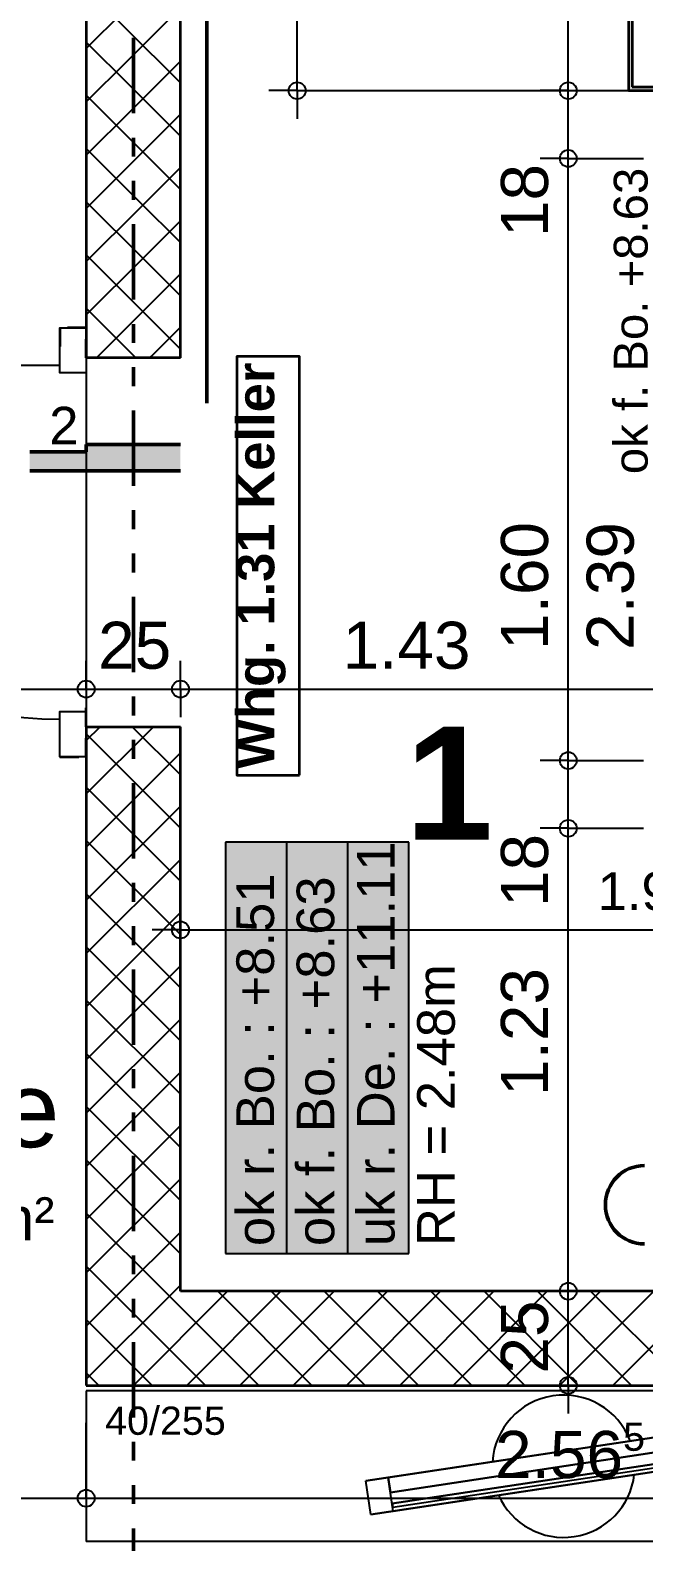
# Model space of a CAD drawing. Header units: centimetres. Extents: x 0.3 to 84.3, y 0.3 to 59.7.
# Drawn here: x 41.48 to 44.74, y 27.46 to 35.5 of the extents above; entities that cross this region are included whole.
import ezdxf

# ---------------------------------------------------------------- set-up
doc = ezdxf.new("R2010")
doc.units = ezdxf.units.CM
for name, pattern in [('AUSGEZOGEN', [0]), ('LINIE_23', [0.79, 0.4, -0.13, 0, -0.13, 0, -0.13]), ('PUNKT', [6.35, 0, -6.35]), ('RAND', [44.45, 12.7, -6.35, 12.7, -6.35, 0, -6.35]), ('STRICHPUNKT', [25.4, 12.7, -6.35, 0, -6.35]), ('VERDECKT', [9.525, 6.35, -3.175])]:
    doc.linetypes.add(name, pattern=pattern)
for name, color, linetype, lineweight in [('Bauachsen grob', 7, 'RAND', 25), ('Bodenplatte', 7, 'AUSGEZOGEN', 35), ('Daemmung', 7, 'AUSGEZOGEN', 35), ('Raumbezeichnung', 7, 'AUSGEZOGEN', 35), ('Schnittbegrenzung', 7, 'AUSGEZOGEN', 25), ('Text Koten', 7, 'AUSGEZOGEN', 50), ('Text Werkplan Ausfuehrung', 7, 'AUSGEZOGEN', 50), ('Tuerschwelle', 7, 'AUSGEZOGEN', 50), ('Tuerzarge', 7, 'AUSGEZOGEN', 25), ('Vermassung Bodenplatte', 180, 'VERDECKT', 50), ('Vermassung Decke', 180, 'VERDECKT', 50), ('Wand Beton bewehrt', 7, 'AUSGEZOGEN', 35), ('Werkplan- Ausfuehrungsmasse', 7, 'AUSGEZOGEN', 25)]:
    doc.layers.add(name, color=color, linetype=linetype, lineweight=lineweight)
doc.layers.add('Moebel', color=7, linetype='AUSGEZOGEN', lineweight=25, true_color=0xababab)
doc.styles.add('ARIAL', font='ARIAL.TTF')

msp = doc.modelspace()

# ---------------------------------------------------------------- hatches: boundary and pattern name
at = {"layer": 'Daemmung', "linetype": 'PUNKT', "lineweight": 35}
msp.add_hatch(color=254, dxfattribs=at).paths.add_polyline_path([(46.6313, 37.614), (46.6197, 37.634), (44.66, 37.634), (44.66, 35.174), (45.24, 35.174), (45.24, 35.194), (44.68, 35.194), (44.68, 37.614)])
at = {"layer": 'Text Koten', "linetype": 'AUSGEZOGEN', "lineweight": 25, "true_color": 0xf1f1f1}
msp.add_hatch(color=7, dxfattribs=at).paths.add_polyline_path([(42.52, 28.994), (43.4933, 28.994), (43.4933, 31.1807), (42.52, 31.1807)])
at = {"layer": 'Tuerschwelle', "linetype": 'AUSGEZOGEN', "lineweight": 50, "true_color": 0x575757}
msp.add_hatch(color=251, dxfattribs=at).paths.add_polyline_path([(42.28, 33.294), (41.78, 33.294), (41.78, 33.254), (41.48, 33.254), (41.48, 33.154), (42.28, 33.154)])

# ---------------------------------------------------------------- linework, layer by layer
at = {"layer": 'Bauachsen grob', "color": 32, "linetype": 'LINIE_23', "lineweight": 50, "true_color": 0xc36e14}
msp.add_line((42.03, 1.394), (42.03, 57.974), dxfattribs=at)
at = {"layer": 'Bodenplatte', "color": 92, "linetype": 'VERDECKT', "lineweight": 35, "true_color": 0x00c600}
for p, q in [((44.66, 37.634), (44.66, 35.174)), ((44.66, 35.174), (45.14, 35.174))]:
    msp.add_line(p, q, dxfattribs=at)
at = {"layer": 'Daemmung', "color": 240, "linetype": 'VERDECKT', "lineweight": 35}
for p, q in [((44.68, 37.614), (44.68, 35.194)), ((44.68, 35.194), (45.24, 35.194))]:
    msp.add_line(p, q, dxfattribs=at)
at = {"layer": 'Moebel', "color": 253, "linetype": 'AUSGEZOGEN', "lineweight": 25, "true_color": 0xababab}
for p, q in [((41.78, 28.264), (41.78, 27.464)), ((46.88, 28.264), (41.78, 28.264)), ((43.2648, 27.786), (45.3412, 28.1002)), ((45.3412, 28.1002), (43.2648, 27.786)), ((43.3835, 27.804), (45.2226, 28.0822)), ((45.2226, 28.0822), (43.3835, 27.804)), ((45.2226, 28.0822), (43.3835, 27.804)), ((45.2226, 28.0822), (43.3835, 27.804)), ((43.3955, 27.7249), (45.2345, 28.0031)), ((45.2345, 28.0031), (43.3955, 27.7249)), ((45.3681, 27.9222), (43.2918, 27.608)), ((43.2918, 27.608), (45.3681, 27.9222)), ((45.2435, 27.9438), (43.4044, 27.6655)), ((43.4044, 27.6655), (45.2435, 27.9438)), ((43.4074, 27.6458), (45.2465, 27.924)), ((43.4074, 27.6458), (45.2465, 27.924)), ((45.2495, 27.9042), (43.4104, 27.626)), ((43.4104, 27.626), (45.2495, 27.9042)), ((43.3835, 27.804), (43.3835, 27.804)), ((43.4104, 27.626), (43.3835, 27.804)), ((43.4104, 27.626), (43.3835, 27.804)), ((43.3835, 27.804), (43.3955, 27.7249)), ((43.3835, 27.804), (43.3835, 27.804)), ((43.3835, 27.804), (43.3955, 27.7249)), ((43.2918, 27.608), (43.2648, 27.786)), ((43.2918, 27.608), (43.2648, 27.786)), ((43.2648, 27.786), (43.2648, 27.786)), ((43.3955, 27.7249), (43.3955, 27.7249)), ((43.4044, 27.6655), (43.4074, 27.6458)), ((43.4044, 27.6655), (43.4044, 27.6655)), ((43.4044, 27.6655), (43.4074, 27.6458)), ((43.4074, 27.6458), (43.4074, 27.6458)), ((43.2918, 27.608), (43.2918, 27.608)), ((43.4104, 27.626), (43.4104, 27.626)), ((46.88, 27.464), (41.78, 27.464))]:
    msp.add_line(p, q, dxfattribs=at)
for radius, start, end in [(0.3787, 20.79798, 176.40944), (0.3781, 203.94003, 353.26739)]:
    msp.add_arc((44.315, 27.864), radius, start, end, dxfattribs=at)
at = {"layer": 'Raumbezeichnung', "color": 7, "linetype": 'AUSGEZOGEN', "lineweight": 35}
msp.add_lwpolyline([(42.9133, 31.5372), (42.9133, 33.7621), (42.58, 33.7621), (42.58, 31.5372), (42.9133, 31.5372)], dxfattribs=at)
at = {"layer": 'Schnittbegrenzung', "color": 14, "linetype": 'STRICHPUNKT', "lineweight": 50, "true_color": 0xb20000}
for p, q in [((42.42, 46.214), (42.42, 22.214)), ((21.7, 34.494), (72.516, 34.494))]:
    msp.add_line(p, q, dxfattribs=at)
at = {"layer": 'Text Koten', "color": 7, "linetype": 'AUSGEZOGEN', "lineweight": 25}
for p, q in [((42.52, 31.1807), (42.52, 28.994)), ((43.4933, 31.1807), (42.52, 31.1807)), ((42.8444, 28.994), (42.8444, 31.1807)), ((43.1689, 28.994), (43.1689, 31.1807)), ((43.4933, 28.994), (43.4933, 31.1807)), ((42.52, 28.994), (43.4933, 28.994))]:
    msp.add_line(p, q, dxfattribs=at)
at = {"layer": 'Text Werkplan Ausfuehrung', "color": 240, "linetype": 'AUSGEZOGEN', "lineweight": 50}
msp.add_arc((44.745, 29.2536), 0.2083, 90, 270, dxfattribs=at)
at = {"layer": 'Tuerschwelle', "color": 7, "linetype": 'AUSGEZOGEN', "lineweight": 50}
for p, q in [((41.48, 33.254), (41.78, 33.254)), ((41.78, 33.254), (41.78, 33.294)), ((41.78, 33.294), (42.28, 33.294)), ((42.28, 33.154), (41.48, 33.154))]:
    msp.add_line(p, q, dxfattribs=at)
at = {"layer": 'Tuerzarge', "color": 7, "linetype": 'AUSGEZOGEN', "lineweight": 25}
msp.add_line((41.64, 33.714), (39.76, 33.714), dxfattribs=at)
for points in [[(41.78, 33.914), (41.78, 33.674), (41.64, 33.674), (41.64, 33.914), (41.78, 33.914)], [(41.78, 31.874), (41.78, 31.634), (41.64, 31.634), (41.64, 31.874), (41.78, 31.874)]]:
    msp.add_lwpolyline(points, dxfattribs=at)
msp.add_arc((41.64, 33.714), 1.88, 180, 270, dxfattribs=at)
at = {"layer": 'Vermassung Bodenplatte', "color": 92, "linetype": 'AUSGEZOGEN', "lineweight": 25, "true_color": 0x00c600}
for q in [(42.9, 37.634), (42.75, 35.174), (43.05, 35.174), (44.58, 35.174), (42.9, 35.024)]:
    msp.add_line((42.9, 35.174), q, dxfattribs=at)
msp.add_circle((42.9, 35.174), 0.045, dxfattribs=at)
at = {"layer": 'Vermassung Decke', "color": 92, "linetype": 'AUSGEZOGEN', "lineweight": 25, "true_color": 0x00c600}
for q in [(42.28, 30.864), (42.13, 30.714), (42.28, 30.564), (42.28, 30.714)]:
    msp.add_line((42.28, 30.714), q, dxfattribs=at)
msp.add_lwpolyline([(42.28, 30.714), (44.2663, 30.714), (44.2663, 30.714), (46.22, 30.714)], dxfattribs=at)
msp.add_circle((42.28, 30.714), 0.045, dxfattribs=at)
at = {"layer": 'Wand Beton bewehrt', "color": 7, "linetype": 'AUSGEZOGEN', "lineweight": 35}
for p, q in [((42.28, 33.754), (42.28, 37.634)), ((41.78, 36.894), (41.78, 33.754)), ((42.28, 33.754), (41.78, 33.754)), ((41.78, 31.794), (42.28, 31.794)), ((41.78, 31.794), (41.78, 28.794)), ((42.28, 28.794), (42.28, 31.794)), ((41.78, 28.794), (41.78, 28.294)), ((51.62, 28.794), (42.28, 28.794)), ((41.78, 28.294), (46.91, 28.294))]:
    msp.add_line(p, q, dxfattribs=at)
at = {"layer": 'Wand Beton bewehrt', "color": 7, "linetype": 'AUSGEZOGEN', "lineweight": 25}
for p, q in [((41.78, 34.0181), (42.0441, 33.754)), ((41.78, 33.754), (41.78, 31.794)), ((41.78, 31.4374), (42.1366, 31.794)), ((41.78, 31.7202), (41.8538, 31.794)), ((41.78, 31.7554), (42.28, 31.2554)), ((42.0242, 31.794), (42.28, 31.5382)), ((41.78, 31.1545), (42.28, 31.6545)), ((41.78, 31.4725), (42.28, 30.9725)), ((41.78, 30.8717), (42.28, 31.3717)), ((41.78, 31.1897), (42.28, 30.6897)), ((41.78, 30.5888), (42.28, 31.0888)), ((41.78, 30.9068), (42.28, 30.4068)), ((41.78, 30.306), (42.28, 30.806)), ((41.78, 30.624), (42.28, 30.124)), ((41.78, 30.0231), (42.28, 30.5231)), ((41.78, 30.3412), (42.28, 29.8412)), ((41.78, 29.7403), (42.28, 30.2403)), ((41.78, 30.0583), (42.28, 29.5583)), ((41.78, 29.4575), (42.28, 29.9575)), ((41.78, 29.7755), (42.28, 29.2755)), ((41.78, 29.1746), (42.28, 29.6746)), ((41.78, 29.4926), (42.28, 28.9926)), ((41.78, 28.8918), (42.28, 29.3918)), ((41.78, 29.2098), (42.1958, 28.794)), ((41.9651, 28.794), (42.28, 29.1089)), ((41.78, 28.9269), (41.9129, 28.794)), ((41.78, 28.6089), (41.9651, 28.794)), ((41.78, 28.3261), (42.2479, 28.794)), ((42.4129, 28.294), (41.9129, 28.794)), ((42.0308, 28.294), (42.5308, 28.794)), ((42.6958, 28.294), (42.1958, 28.794)), ((42.2479, 28.794), (42.28, 28.8261)), ((42.3136, 28.294), (42.8136, 28.794)), ((42.9786, 28.294), (42.4786, 28.794)), ((42.5964, 28.294), (43.0964, 28.794)), ((43.2615, 28.294), (42.7615, 28.794)), ((42.8793, 28.294), (43.3793, 28.794)), ((43.5443, 28.294), (43.0443, 28.794)), ((43.1621, 28.294), (43.6621, 28.794)), ((43.8272, 28.294), (43.3272, 28.794)), ((43.445, 28.294), (43.945, 28.794)), ((44.11, 28.294), (43.61, 28.794)), ((43.7278, 28.294), (44.2278, 28.794)), ((44.3928, 28.294), (43.8928, 28.794)), ((44.0107, 28.294), (44.5107, 28.794)), ((44.6757, 28.294), (44.1757, 28.794)), ((44.2935, 28.294), (44.7935, 28.794)), ((44.9585, 28.294), (44.4585, 28.794)), ((44.5763, 28.294), (45.0763, 28.794)), ((42.1301, 28.294), (41.78, 28.6441)), ((41.8473, 28.294), (41.78, 28.3613))]:
    msp.add_line(p, q, dxfattribs=at)
at = {"layer": 'Wand Beton bewehrt', "color": 180, "linetype": 'PUNKT', "lineweight": 35}
for p, q in [((41.64, 33.914), (41.64, 31.634)), ((41.78, 33.914), (41.64, 33.914)), ((41.78, 33.754), (41.78, 33.914)), ((41.78, 31.794), (41.78, 33.754)), ((41.78, 31.634), (41.78, 31.794)), ((41.64, 31.634), (41.78, 31.634))]:
    msp.add_line(p, q, dxfattribs=at)
at = {"layer": 'Wand Beton bewehrt', "color": 7, "linetype": 'AUSGEZOGEN', "lineweight": 25}
for points in [[(41.78, 35.3972), (41.9801, 35.5972), (41.9801, 35.5972), (42.28, 35.8972)], [(41.78, 35.7152), (41.9871, 35.5081), (41.9871, 35.5081), (42.28, 35.2152)], [(41.78, 35.1143), (42.0007, 35.335), (42.0007, 35.335), (42.28, 35.6143)], [(41.78, 35.4323), (42.0113, 35.201), (42.0113, 35.201), (42.28, 34.9323)], [(41.78, 34.8315), (42.0214, 35.0729), (42.0214, 35.0729), (42.28, 35.3315)], [(41.78, 35.1495), (42.0355, 34.894), (42.0355, 34.894), (42.28, 34.6495)], [(41.78, 34.5486), (42.0421, 34.8107), (42.0421, 34.8107), (42.28, 35.0486)], [(41.78, 34.8666), (42.0597, 34.5869), (42.0597, 34.5869), (42.28, 34.3666)], [(41.78, 34.2658), (42.0628, 34.5485), (42.0628, 34.5485), (42.28, 34.7658)], [(41.78, 34.5838), (42.084, 34.2798), (42.084, 34.2798), (42.28, 34.0838)], [(41.78, 33.9829), (42.0834, 34.2864), (42.0834, 34.2864), (42.28, 34.4829)], [(41.78, 34.301), (42.1082, 33.9728), (42.1082, 33.9728), (42.28, 33.801)], [(41.8339, 33.754), (42.1041, 34.0242), (42.1041, 34.0242), (42.28, 34.2001)], [(42.1167, 33.754), (42.1248, 33.762), (42.1248, 33.762), (42.28, 33.9173)]]:
    msp.add_lwpolyline(points, dxfattribs=at)
at = {"layer": 'Werkplan- Ausfuehrungsmasse', "color": 7, "linetype": 'AUSGEZOGEN', "lineweight": 25}
for p, q in [((44.34, 35.174), (44.34, 37.634)), ((44.34, 35.174), (44.19, 35.174)), ((44.34, 35.174), (44.49, 35.174)), ((44.34, 35.174), (44.68, 35.174)), ((44.34, 34.814), (44.34, 35.174)), ((44.34, 34.814), (44.19, 34.814)), ((44.34, 34.814), (44.49, 34.814)), ((44.34, 34.814), (44.74, 34.814)), ((44.34, 31.614), (44.34, 34.814)), ((41.78, 31.994), (41.78, 32.144)), ((42.28, 31.994), (42.28, 32.144)), ((39.32, 31.994), (41.78, 31.994)), ((41.78, 31.994), (41.78, 31.844)), ((41.78, 31.994), (41.78, 31.994)), ((41.78, 31.994), (42.28, 31.994)), ((42.28, 31.994), (42.28, 31.844)), ((42.28, 31.994), (42.28, 31.994)), ((42.28, 31.994), (45.14, 31.994)), ((44.34, 31.614), (44.19, 31.614)), ((44.34, 31.614), (44.49, 31.614)), ((44.34, 31.254), (44.34, 31.614)), ((44.34, 31.254), (44.19, 31.254)), ((44.34, 31.254), (44.49, 31.254)), ((44.34, 28.794), (44.19, 28.794)), ((44.34, 28.794), (44.49, 28.794)), ((44.34, 28.794), (44.34, 28.794)), ((44.34, 28.294), (44.34, 28.794)), ((44.34, 28.294), (44.19, 28.294)), ((44.34, 28.294), (44.49, 28.294)), ((44.34, 28.294), (44.34, 28.294)), ((44.34, 28.294), (44.34, 28.144)), ((41.78, 27.694), (41.78, 27.844)), ((39.32, 27.694), (41.78, 27.694)), ((41.78, 27.694), (41.78, 27.544)), ((41.78, 27.694), (46.91, 27.694))]:
    msp.add_line(p, q, dxfattribs=at)
for points in [[(44.34, 31.614), (44.6678, 31.614), (44.6678, 31.614), (44.74, 31.614)], [(44.34, 31.254), (44.6251, 31.254), (44.6251, 31.254), (44.74, 31.254)], [(44.34, 28.794), (44.34, 28.9704), (44.34, 28.9704), (44.34, 31.254)], [(41.78, 27.694), (41.78, 27.7615), (41.78, 27.7615), (41.78, 27.7637), (41.78, 27.7637), (41.78, 27.7645), (41.78, 27.7645), (41.78, 27.7651), (41.78, 27.7651), (41.78, 27.7715), (41.78, 27.7715), (41.78, 27.7715), (41.78, 27.7715), (41.78, 27.7715), (41.78, 27.7715), (41.78, 28.094)]]:
    msp.add_lwpolyline(points, dxfattribs=at)
for centre in [(44.34, 35.174), (44.34, 34.814), (41.78, 31.994), (42.28, 31.994), (44.34, 31.614), (44.34, 31.254), (44.34, 28.794), (44.34, 28.294), (41.78, 27.694)]:
    msp.add_circle(centre, 0.045, dxfattribs=at)

# ---------------------------------------------------------------- texts
at = {"layer": 'Moebel', "color": 253, "linetype": 'AUSGEZOGEN', "lineweight": 25, "true_color": 0xababab, "insert": (41.88, 28.029), "char_height": 0.15, "width": 0.075, "attachment_point": 7, "style": 'ARIAL'}
msp.add_mtext('40/255', dxfattribs=at)
at = {"layer": 'Raumbezeichnung', "color": 7, "linetype": 'AUSGEZOGEN', "lineweight": 35, "insert": (42.84, 31.5705), "char_height": 0.2, "width": 0.1, "attachment_point": 7, "rotation": 90, "style": 'ARIAL'}
msp.add_mtext('\\fArial|i0|b1|c0|p0;Whg.\\~1.31\\~Keller', dxfattribs=at)
at = {"layer": 'Raumbezeichnung', "color": 7, "linetype": 'AUSGEZOGEN', "lineweight": 100, "insert": (43.475, 31.194), "char_height": 0.6, "width": 0.3, "attachment_point": 7, "style": 'ARIAL'}
msp.add_mtext('\\fArial|i0|b1|c0|p0;1', dxfattribs=at)
at = {"layer": 'Raumbezeichnung', "color": 7, "linetype": 'AUSGEZOGEN', "lineweight": 35, "insert": (39.9918, 29.554), "char_height": 0.4, "width": 0.2, "attachment_point": 7, "style": 'ARIAL'}
msp.add_mtext('Entrée', dxfattribs=at)
at = {"layer": 'Raumbezeichnung', "color": 7, "linetype": 'AUSGEZOGEN', "lineweight": 50, "insert": (40.0134, 29.0607), "char_height": 0.23, "width": 0.115, "attachment_point": 7, "style": 'ARIAL'}
msp.add_mtext('BF=\\~5.3\\~m²', dxfattribs=at)
at = {"layer": 'Text Koten', "color": 7, "linetype": 'AUSGEZOGEN', "lineweight": 35, "attachment_point": 7, "rotation": 90, "style": 'ARIAL'}
for s, insert, char_height, width in [('ok\\~f.\\~Bo.\\~+8.63', (44.764, 33.136), 0.18, 0.09), ('uk\\~r.\\~De.\\~:\\~+11.11', (43.42, 29.034), 0.2, 0.1), ('ok\\~r.\\~Bo.\\~:\\~+8.51', (42.78, 29.034), 0.2, 0.1), ('ok\\~f.\\~Bo.\\~:\\~+8.63', (43.1, 29.034), 0.2, 0.1), ('RH\\~=\\~2.48m', (43.74, 29.034), 0.2, 0.1)]:
    msp.add_mtext(s, dxfattribs=dict(at, insert=insert, char_height=char_height, width=width))
at = {"layer": 'Tuerschwelle', "color": 7, "linetype": 'AUSGEZOGEN', "lineweight": 35, "insert": (41.5833, 33.294), "char_height": 0.2, "width": 0.1, "attachment_point": 7, "style": 'ARIAL'}
msp.add_mtext('2', dxfattribs=at)
at = {"layer": 'Vermassung Decke', "color": 92, "linetype": 'AUSGEZOGEN', "lineweight": 35, "true_color": 0x00c600, "insert": (44.496, 30.8174), "char_height": 0.2, "width": 0.1, "attachment_point": 7, "style": 'ARIAL'}
msp.add_mtext('1.97', dxfattribs=at)
at = {"layer": 'Werkplan- Ausfuehrungsmasse', "color": 7, "linetype": 'AUSGEZOGEN', "lineweight": 50, "char_height": 0.25, "width": 0.125, "attachment_point": 7, "rotation": 90, "style": 'ARIAL'}
for s, insert in [('18', (44.2357, 34.3959)), ('1.60', (44.2357, 32.2025)), ('2.39', (44.691, 32.2018)), ('18', (44.2357, 30.8359)), ('1.23', (44.2356, 29.8321)), ('25', (44.2357, 28.3568))]:
    msp.add_mtext(s, dxfattribs=dict(at, insert=insert))
at = {"layer": 'Werkplan- Ausfuehrungsmasse', "color": 7, "linetype": 'AUSGEZOGEN', "lineweight": 50, "attachment_point": 7, "style": 'ARIAL'}
for s, insert, char_height, width in [('25', (41.8428, 32.0983), 0.25, 0.125), ('1.43', (43.1409, 32.0984), 0.25, 0.125), ('2.56', (43.9511, 27.7983), 0.25, 0.125), ('5', (44.6308, 27.9441), 0.15, 0.075)]:
    msp.add_mtext(s, dxfattribs=dict(at, insert=insert, char_height=char_height, width=width))

doc.saveas('drawing.dxf')
